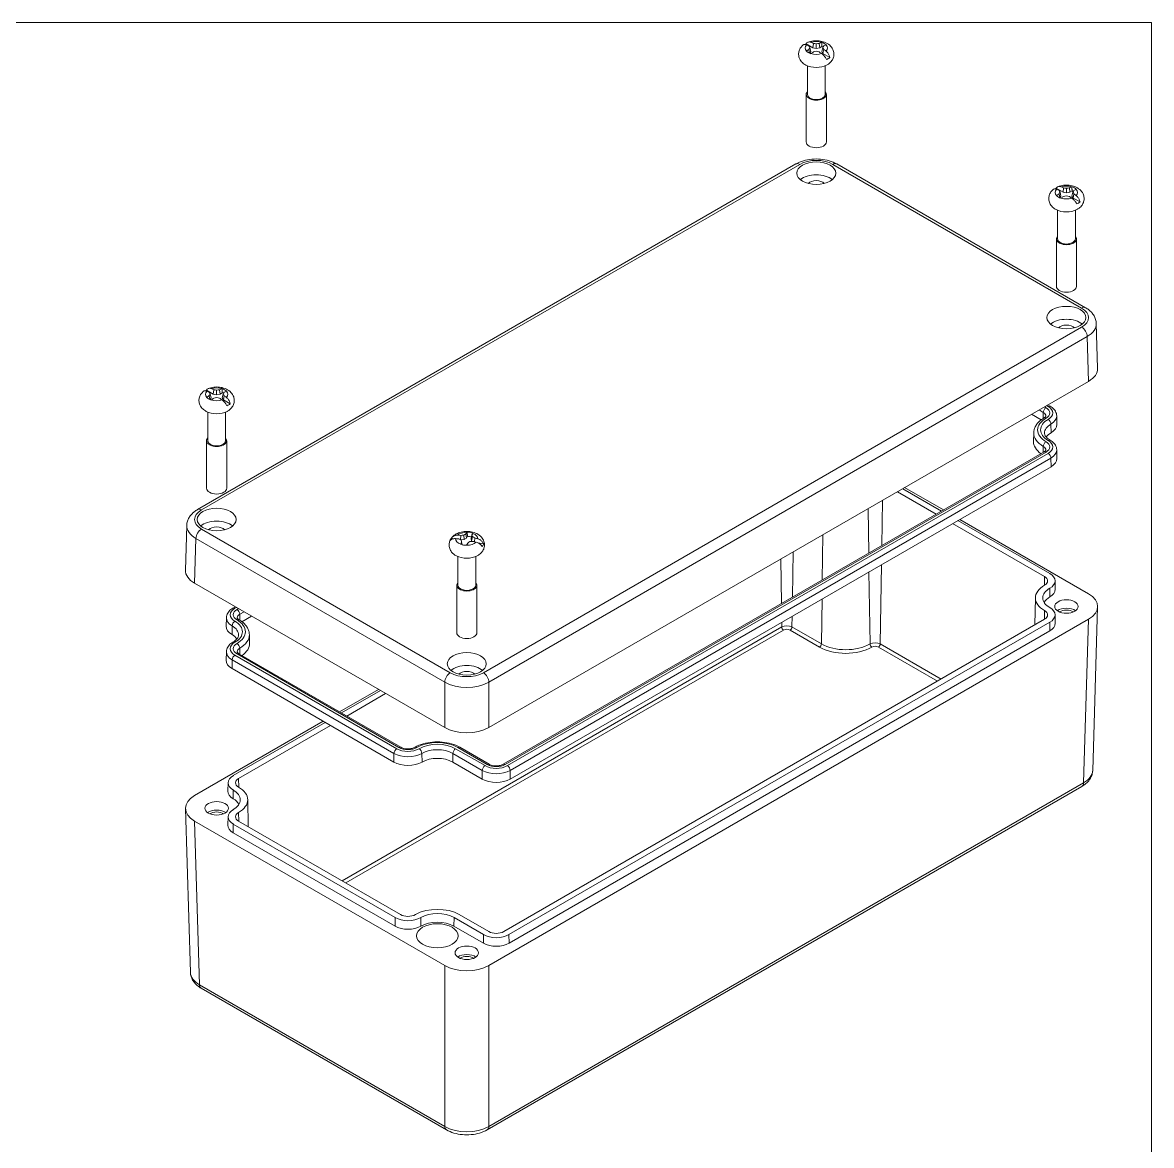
# Model space of a CAD drawing. Header units: millimetres. Extents: x 11 to 684, y 15 to 525.
# Drawn here: x 459.3 to 676.3, y 301.8 to 517.5 of the extents above; entities that cross this region are included whole.
import ezdxf

# ---------------------------------------------------------------- set-up
doc = ezdxf.new("R2010")
doc.units = ezdxf.units.MM
doc.header["$LTSCALE"] = 2.5
for name, color, linetype, lineweight in [('Sketch Geometry (ANSI)', 7, 'Continuous', 9), ('Visible (ANSI)', 7, 'Continuous', 9), ('Visible Narrow (ANSI)', 7, 'Continuous', 9)]:
    doc.layers.add(name, color=color, linetype=linetype, lineweight=lineweight)

# ---------------------------------------------------------------- blocks, each defined once
blk = doc.blocks.new('Borders Default Border')
at = {"layer": 'Sketch Geometry (ANSI)', "flags": 128}
blk.add_lwpolyline([(8.89, 8.89), (8.89, 207.01), (270.51, 207.01), (270.51, 8.89), (8.89, 8.89)], dxfattribs=at)

msp = doc.modelspace()

# ---------------------------------------------------------------- linework, layer by layer
at = {"layer": 'Visible (ANSI)'}
for p, q in [((609.88, 513.459), (611.204, 512.694)), ((610.428, 512.381), (610.559, 511.636)), ((610.627, 512.728), (610.805, 511.952)), ((611.293, 513.53), (611.204, 512.694)), ((611.204, 512.694), (611.855, 512.558)), ((611.855, 513.437), (611.855, 512.558)), ((611.855, 512.558), (612.507, 512.694)), ((612.417, 513.53), (612.507, 512.694)), ((612.507, 512.694), (612.933, 512.941)), ((613.083, 512.728), (612.905, 511.952)), ((613.282, 512.381), (613.141, 511.576)), ((610.597, 511.62), (610.805, 511.952)), ((612.905, 511.952), (613.141, 511.576)), ((614.465, 510.811), (613.141, 511.576)), ((610.14, 509.219), (610.14, 503.722)), ((613.57, 509.219), (613.57, 503.722)), ((609.915, 503.722), (609.915, 494.601)), ((613.795, 503.722), (613.795, 494.601)), ((492.924, 423.96), (607.924, 490.355)), ((615.787, 490.355), (663.611, 462.744)), ((657.963, 485.698), (659.287, 484.933)), ((658.512, 484.62), (658.642, 483.875)), ((658.68, 483.859), (658.889, 484.191)), ((658.71, 484.967), (658.889, 484.191)), ((659.376, 485.769), (659.287, 484.933)), ((659.287, 484.933), (659.938, 484.797)), ((659.938, 485.676), (659.938, 484.797)), ((659.938, 484.797), (660.59, 484.933)), ((660.5, 485.769), (660.59, 484.933)), ((660.59, 484.933), (661.017, 485.18)), ((661.167, 484.967), (660.988, 484.191)), ((660.988, 484.191), (661.225, 483.815)), ((661.365, 484.62), (661.225, 483.815)), ((662.548, 483.051), (661.225, 483.815)), ((658.223, 481.458), (658.223, 475.961)), ((661.653, 481.458), (661.653, 475.961)), ((657.998, 475.961), (657.998, 466.84)), ((661.878, 475.961), (661.878, 466.84)), ((665.938, 451.095), (665.678, 459.698)), ((496.035, 446.985), (495.945, 446.15)), ((497.159, 446.985), (497.248, 446.15)), ((548.922, 382.04), (664.182, 448.585)), ((494.622, 446.914), (495.945, 446.15)), ((495.17, 445.837), (495.3, 445.091)), ((495.338, 445.075), (495.547, 445.407)), ((495.369, 446.184), (495.547, 445.407)), ((495.945, 446.15), (496.597, 446.013)), ((496.597, 446.893), (496.597, 446.013)), ((496.597, 446.013), (497.248, 446.15)), ((497.248, 446.15), (497.675, 446.396)), ((497.825, 446.184), (497.647, 445.407)), ((497.647, 445.407), (497.883, 445.031)), ((498.024, 445.837), (497.883, 445.031)), ((499.206, 444.267), (497.883, 445.031)), ((494.882, 442.674), (494.882, 437.177)), ((498.312, 442.674), (498.312, 437.177)), ((656.806, 443.801), (656.35, 444.064)), ((655.082, 441.183), (653.221, 442.257)), ((658.071, 441.948), (658.106, 440.304)), ((653.649, 438.7), (653.614, 437.056)), ((494.657, 437.177), (494.657, 428.057)), ((498.537, 437.177), (498.537, 428.057)), ((551.701, 375.011), (655.646, 435.023)), ((658.071, 435.416), (658.106, 433.772)), ((553.042, 372.171), (656.986, 432.184)), ((628.464, 427.964), (635.941, 423.647)), ((628.842, 428.182), (636.32, 423.865)), ((627.453, 427.38), (634.93, 423.063)), ((638.06, 421.256), (655.72, 411.06)), ((639.071, 421.84), (656.732, 411.643)), ((639.449, 422.058), (664.182, 407.779)), ((490.597, 412.311), (490.857, 420.915)), ((543.513, 418.975), (543.5, 418.136)), ((544.102, 419.049), (544.186, 418.181)), ((544.504, 419.28), (544.65, 418.479)), ((544.65, 418.479), (544.825, 418.812)), ((545.674, 419.074), (545.508, 418.328)), ((541.709, 418.439), (542.209, 418.351)), ((543.521, 418.126), (544.186, 418.181)), ((543.686, 417.726), (543.803, 417.189)), ((544.186, 418.181), (544.65, 418.479)), ((545.508, 418.328), (545.606, 417.932)), ((545.764, 418.757), (545.606, 417.932)), ((545.606, 417.932), (545.812, 417.825)), ((546.203, 418.502), (546.13, 417.756)), ((547.912, 417.349), (546.812, 417.543)), ((542.965, 414.913), (542.965, 409.416)), ((546.395, 414.913), (546.395, 409.416)), ((657.746, 410.254), (657.781, 408.621)), ((492.353, 409.802), (540.438, 382.04)), ((542.74, 409.416), (542.74, 400.296)), ((546.62, 409.416), (546.62, 400.296)), ((653.974, 407.005), (653.862, 401.793)), ((500.185, 405.28), (499.729, 405.017)), ((657.746, 403.722), (657.781, 402.089)), ((665.938, 405.269), (664.987, 373.804)), ((498.464, 403.164), (498.429, 401.521)), ((503.314, 403.474), (501.453, 402.399)), ((664.182, 402.881), (548.922, 336.336)), ((655.72, 402.866), (551.776, 342.854)), ((656.732, 402.282), (552.787, 342.27)), ((502.886, 399.916), (502.921, 398.273)), ((656.756, 400.635), (552.812, 340.622)), ((498.464, 396.632), (498.429, 394.989)), ((500.889, 396.24), (532.002, 378.277)), ((499.549, 393.4), (530.662, 375.437)), ((520.216, 385.082), (527.693, 389.399)), ((520.594, 384.863), (528.071, 389.18)), ((521.605, 384.279), (529.082, 388.596)), ((492.353, 368.995), (517.086, 383.275)), ((499.803, 372.86), (517.464, 383.056)), ((500.815, 372.276), (518.476, 382.473)), ((543.316, 378.277), (548.972, 375.011)), ((541.975, 375.437), (547.632, 372.171)), ((498.789, 371.47), (498.754, 369.837)), ((548.612, 304.763), (662.92, 370.759)), ((502.561, 368.222), (502.673, 363.01)), ((490.597, 366.486), (491.548, 335.02)), ((498.789, 364.938), (498.754, 363.305)), ((540.438, 336.336), (492.353, 364.097)), ((530.916, 345.536), (499.803, 363.499)), ((531.927, 346.12), (500.815, 364.083)), ((530.891, 343.888), (499.779, 361.851)), ((547.887, 342.27), (542.23, 345.536)), ((548.898, 342.854), (543.241, 346.12)), ((547.862, 340.622), (542.205, 343.888)), ((493.615, 331.975), (540.749, 304.763))]:
    msp.add_line(p, q, dxfattribs=at)
for centre, major_axis, ratio, start_param, end_param in [((611.855, 511.952), (3.273, 0), 0.5773503, 2.2186747, 2.3229799), ((613.287, 501.322), (-9.386, 12.019), 0.4683232, 5.5168566, 5.5598745), ((613.287, 499.669), (5.339, 14.285), 0.6688348, 0.7738583, 0.8168763), ((613.268, 500.716), (-5.218, 14.396), 0.1738002, 5.6335542, 5.6725278), ((613.268, 500.124), (0.859, 15.288), 0.3743118, 0.6229853, 0.6619589), ((610.423, 499.669), (5.339, -14.285), 0.6688348, 2.5524337, 2.5954517), ((611.343, 499.604), (11.641, -9.948), 0.8562039, 2.1669644, 2.205938), ((612.368, 499.604), (11.641, 9.948), 0.8562039, 0.9356547, 0.9746283), ((613.287, 499.669), (5.339, 14.285), 0.6688348, 0.546141, 0.5891589), ((611.855, 512.642), (-2.173, 0), 0.5773503, 3.6482783, 4.2057033), ((611.855, 511.952), (2.024, 0), 0.5773503, 0.8704684, 1.0089682), ((610.442, 500.716), (-5.218, -14.396), 0.1738002, 3.7522501, 3.7912238), ((610.442, 500.124), (0.859, -15.288), 0.3743118, 2.4796337, 2.5186074), ((610.423, 501.322), (-9.386, -12.019), 0.4683232, 3.8649034, 3.9079214), ((610.423, 499.669), (5.339, -14.285), 0.6688348, 2.3247164, 2.3677343), ((611.855, 512.642), (2.173, 0), 0.5773503, 3.6482783, 4.2057033), ((610.423, 501.322), (-9.386, -12.019), 0.4683232, 4.0926208, 4.1356387), ((611.343, 501.236), (-13.716, -6.807), 0.6556923, 4.3622561, 4.4012297), ((612.368, 501.236), (-13.716, 6.807), 0.6556923, 5.0235482, 5.0625219), ((613.287, 501.322), (-9.386, 12.019), 0.4683232, 5.2891392, 5.3321572), ((611.855, 511.952), (-3.273, 0), 0.5773503, 2.2186747, 2.4937142), ((611.855, 510.605), (-2.95, 0), 0.5773503, 0.8301595, 2.3114332), ((611.855, 503.722), (1.94, 0), 0.5773503, 2.655191, 6.769587), ((611.855, 503.722), (1.715, 0), 0.5773503, 3.1415927, 6.2831853), ((611.855, 494.601), (1.94, 0), 0.5773503, 3.1415927, 6.2831853), ((611.855, 486.144), (-3.698, 0), 0.5773503, 3.737508, 5.68727), ((611.855, 486.144), (-1.75, 0), 0.5773503, 3.6324753, 5.7923026), ((659.938, 484.191), (3.273, 0), 0.5773503, 2.2186747, 2.3229799), ((659.938, 484.881), (2.173, 0), 0.5773503, 3.6482783, 4.2057033), ((661.371, 473.561), (-9.386, 12.019), 0.4683232, 5.5168566, 5.5598745), ((661.371, 471.908), (5.339, 14.285), 0.6688348, 0.7738583, 0.8168763), ((661.352, 472.955), (-5.218, 14.396), 0.1738002, 5.6335542, 5.6725278), ((661.352, 472.364), (0.859, 15.288), 0.3743118, 0.6229853, 0.6619589), ((658.506, 471.908), (5.339, -14.285), 0.6688348, 2.5524337, 2.5954517), ((658.506, 473.561), (-9.386, -12.019), 0.4683232, 4.0926208, 4.1356387), ((659.426, 471.843), (11.641, -9.948), 0.8562039, 2.1669644, 2.205938), ((659.426, 473.475), (-13.716, -6.807), 0.6556923, 4.3622561, 4.4012297), ((660.451, 471.843), (11.641, 9.948), 0.8562039, 0.9356547, 0.9746283), ((660.451, 473.475), (-13.716, 6.807), 0.6556923, 5.0235482, 5.0625219), ((661.371, 471.908), (5.339, 14.285), 0.6688348, 0.546141, 0.5891589), ((661.371, 473.561), (-9.386, 12.019), 0.4683232, 5.2891392, 5.3321572), ((659.938, 484.881), (-2.173, 0), 0.5773503, 3.6482783, 4.2057033), ((659.938, 484.191), (2.024, 0), 0.5773503, 0.8704684, 1.0089682), ((658.525, 472.955), (-5.218, -14.396), 0.1738002, 3.7522501, 3.7912238), ((658.525, 472.364), (0.859, -15.288), 0.3743118, 2.4796337, 2.5186074), ((658.506, 473.561), (-9.386, -12.019), 0.4683232, 3.8649034, 3.9079214), ((658.506, 471.908), (5.339, -14.285), 0.6688348, 2.3247164, 2.3677343), ((659.938, 484.191), (-3.273, 0), 0.5773503, 2.2186747, 2.4937142), ((659.938, 482.844), (-2.95, 0), 0.5773503, 0.8301595, 2.3114332), ((659.938, 475.961), (1.94, 0), 0.5773503, 2.655191, 6.769587), ((659.938, 475.961), (1.715, 0), 0.5773503, 3.1415927, 6.2831853), ((659.938, 466.84), (1.94, 0), 0.5773503, 3.1415927, 6.2831853), ((659.938, 458.383), (-3.698, 0), 0.5773503, 3.737508, 5.68727), ((659.938, 458.383), (-1.75, 0), 0.5773503, 3.6324753, 5.7923026), ((659.937, 451.035), (6.002, 0), 0.5771744, 5.4979394, 6.3006333), ((495.165, 433.124), (5.339, -14.285), 0.6688348, 2.5524337, 2.5954517), ((496.084, 433.06), (11.641, -9.948), 0.8562039, 2.1669644, 2.205938), ((497.109, 433.06), (11.641, 9.948), 0.8562039, 0.9356547, 0.9746283), ((498.029, 433.124), (5.339, 14.285), 0.6688348, 0.546141, 0.5891589), ((496.597, 446.098), (-2.173, 0), 0.5773503, 3.6482783, 4.2057033), ((496.597, 445.407), (3.273, 0), 0.5773503, 2.2186747, 2.3229799), ((496.597, 446.098), (2.173, 0), 0.5773503, 3.6482783, 4.2057033), ((498.029, 434.778), (-9.386, 12.019), 0.4683232, 5.5168566, 5.5598745), ((498.029, 433.124), (5.339, 14.285), 0.6688348, 0.7738583, 0.8168763), ((498.01, 434.172), (-5.218, 14.396), 0.1738002, 5.6335542, 5.6725278), ((498.01, 433.58), (0.859, 15.288), 0.3743118, 0.6229853, 0.6619589), ((495.165, 434.778), (-9.386, -12.019), 0.4683232, 4.0926208, 4.1356387), ((496.084, 434.692), (-13.716, -6.807), 0.6556923, 4.3622561, 4.4012297), ((497.109, 434.692), (-13.716, 6.807), 0.6556923, 5.0235482, 5.0625219), ((498.029, 434.778), (-9.386, 12.019), 0.4683232, 5.2891392, 5.3321572), ((496.597, 445.407), (2.024, 0), 0.5773503, 0.8704684, 1.0089682), ((495.184, 434.172), (-5.218, -14.396), 0.1738002, 3.7522501, 3.7912238), ((495.184, 433.58), (0.859, -15.288), 0.3743118, 2.4796337, 2.5186074), ((495.165, 434.778), (-9.386, -12.019), 0.4683232, 3.8649034, 3.9079214), ((495.165, 433.124), (5.339, -14.285), 0.6688348, 2.3247164, 2.3677343), ((496.597, 444.06), (-2.95, 0), 0.5773503, 0.8301595, 2.3114332), ((496.597, 445.407), (-3.273, 0), 0.5773503, 2.2186747, 2.4937142), ((659.938, 437.011), (-4.175, 0), 0.5773503, 5.4977871, 5.9134944), ((654.282, 440.277), (3.825, 0), 0.5773503, 5.4977871, 6.2955282), ((496.597, 437.177), (1.94, 0), 0.5773503, 2.655191, 6.769587), ((496.597, 437.177), (1.715, 0), 0.5773503, 3.1415927, 6.2831853), ((659.938, 437.011), (-6.325, 0), 0.5773503, 6.2708424, 6.973478), ((654.282, 433.745), (3.825, 0), 0.5773503, 5.4977871, 6.2955282), ((496.597, 428.057), (1.94, 0), 0.5773503, 3.1415927, 6.2831853), ((496.597, 419.599), (-3.698, 0), 0.5773503, 3.737508, 5.68727), ((496.597, 419.599), (-1.75, 0), 0.5773503, 3.6324753, 5.7923026), ((544.09, 405.071), (12.418, -8.852), 0.8695238, 2.1652277, 2.2082456), ((544.893, 405.256), (14.534, 4.818), 0.8962296, 1.3341854, 1.3731591), ((545.797, 405.534), (4.747, 14.558), 0.6382655, 0.5965261, 0.6354997), ((546.618, 405.85), (0.384, 15.245), 0.3343306, 0.4584164, 0.5014343), ((544.68, 418.337), (-2.173, 0), 0.5773503, 4.1382955, 4.6957205), ((544.68, 417.646), (2.024, 0), 0.5773503, 1.1050272, 1.4989854), ((542.742, 406.531), (-4.729, -14.498), 0.1338189, 3.6691027, 3.7121206), ((543.192, 405.992), (-0.959, -15.282), 0.2142296, 2.572714, 2.6116876), ((544.68, 417.646), (-3.273, 0), 0.5773503, 5.8502846, 6.1253241), ((545.27, 407.309), (-14.07, 5.882), 0.6690122, 5.1302484, 5.1732664), ((545.686, 406.76), (-9.961, 11.63), 0.4973308, 5.4209068, 5.4598805), ((544.68, 418.337), (2.173, 0), 0.5773503, 4.1382955, 4.6957205), ((546.618, 405.85), (0.384, 15.245), 0.3343306, 0.6861337, 0.7291517), ((546.168, 406.238), (-3.405, 14.929), 0.0137179, 5.5873819, 5.6263555), ((542.742, 406.531), (-4.729, -14.498), 0.1338189, 3.89682, 3.9398379), ((543.563, 406.696), (-8.894, -12.465), 0.4377539, 3.9988921, 4.0378657), ((544.467, 406.974), (-15.02, -2.976), 0.6957179, 4.4842524, 4.5232261), ((543.674, 405.47), (6.003, -14.087), 0.6978424, 2.3720115, 2.4109852), ((545.27, 407.309), (-14.07, 5.882), 0.6690122, 4.9025311, 4.945549), ((544.09, 405.071), (12.418, -8.852), 0.8695238, 1.9375103, 1.9805283), ((544.68, 417.646), (3.273, 0), 0.5773503, 5.8502846, 6.1253241), ((544.68, 416.299), (-2.95, 0), 0.5773503, 0.8301595, 2.3114332), ((496.598, 412.251), (-6.002, 0), 0.5771744, 6.2657373, 7.0684312), ((654.282, 410.229), (2.035, 0), 0.5773503, 5.4977871, 7.0685835), ((654.282, 410.229), (3.465, 0), 0.5773503, 5.4977871, 7.0685835), ((544.68, 409.416), (1.94, 0), 0.5773503, 2.655191, 6.769587), ((544.68, 409.416), (1.715, 0), 0.5773503, 3.1415926, 6.2831853), ((659.938, 406.963), (-5.965, 0), 0.5773503, 5.4977871, 7.0685835), ((659.938, 406.963), (-4.535, 0), 0.5773503, 5.4977871, 7.0685835), ((654.282, 408.596), (3.5, 0), 0.5773503, 5.4977871, 6.2955282), ((659.938, 405.33), (-4.5, 0), 0.5773503, 5.4977871, 5.9765221), ((659.937, 405.33), (6.002, 0), 0.5771744, 5.4979394, 7.0684312), ((654.282, 403.697), (2.035, 0), 0.5773503, 5.4977871, 7.0685835), ((654.282, 403.697), (3.465, 0), 0.5773503, 5.4977871, 7.0685835), ((659.938, 403.697), (-2.25, 0), 0.5773503, 3.8212665, 5.6035115), ((659.938, 403.697), (-1.621, 0), 0.5773503, 3.7937488, 5.6310292), ((502.254, 401.493), (-3.825, 0), 0.5773503, 6.2708424, 7.0685835), ((654.282, 402.064), (3.5, 0), 0.5773503, 5.4977871, 6.2955282), ((496.597, 398.227), (4.175, 0), 0.5773503, 0.3696909, 0.7853982), ((544.68, 400.296), (1.94, 0), 0.5773503, 3.1415927, 6.2831853), ((496.597, 398.227), (6.325, 0), 0.5773503, 5.5928926, 6.2955282), ((502.254, 394.961), (-3.825, 0), 0.5773503, 6.2708424, 7.0685835), ((544.68, 391.839), (-3.698, 0), 0.5773503, 3.737508, 5.68727), ((544.68, 391.839), (-1.75, 0), 0.5773503, 3.6324753, 5.7923026), ((544.68, 384.491), (6, 0), 0.5775261, 3.9271431, 5.4976349), ((533.366, 376.999), (3.825, 0), 0.5773503, 3.9269908, 5.4977871), ((539.023, 373.733), (4.175, 0), 0.5773503, 0.7853982, 2.3561945), ((502.254, 371.445), (-3.465, 0), 0.5773503, 5.4977871, 7.0685835), ((502.254, 371.445), (-2.035, 0), 0.5773503, 5.4977871, 7.0685835), ((550.337, 373.733), (3.825, 0), 0.5773503, 3.9269908, 5.4977871), ((496.598, 366.546), (-6.002, 0), 0.5771744, 5.4979394, 7.0684312), ((502.254, 369.812), (-3.5, 0), 0.5773503, 6.2708424, 7.0685835), ((496.597, 368.179), (4.535, 0), 0.5773503, 5.4977871, 7.0685835), ((496.597, 368.179), (5.965, 0), 0.5773503, 5.4977871, 7.0685835), ((496.597, 366.546), (4.5, 0), 0.5773503, 0.3066632, 0.7853982), ((496.597, 364.913), (-2.25, 0), 0.5773503, 3.8212665, 5.6035115), ((496.597, 364.913), (-1.621, 0), 0.5773503, 3.7937488, 5.6310292), ((502.254, 364.913), (-3.465, 0), 0.5773503, 5.4977871, 7.0685835), ((502.254, 364.913), (-2.035, 0), 0.5773503, 5.4977871, 7.0685835), ((502.254, 363.28), (-3.5, 0), 0.5773503, 6.2708424, 7.0685835), ((533.366, 346.95), (-3.465, 0), 0.5773503, 0.7853982, 2.3561945), ((533.366, 346.95), (-2.035, 0), 0.5773503, 0.7853982, 2.3561945), ((539.023, 343.684), (-5.965, 0), 0.5773503, 3.9269908, 5.4977871), ((539.023, 343.684), (-4.535, 0), 0.5773503, 3.9269908, 5.4977871), ((533.366, 345.317), (-3.5, 0), 0.5773503, 0.7853982, 2.3561945), ((539.023, 342.051), (-4.5, 0), 0.5773503, 3.9269908, 5.4977871), ((550.337, 343.684), (-2.035, 0), 0.5773503, 0.7853982, 2.3561945), ((550.337, 343.684), (-3.465, 0), 0.5773503, 0.7853982, 2.3561945), ((550.337, 342.051), (-3.5, 0), 0.5773503, 0.7853982, 2.3561945), ((544.68, 338.786), (-6, 0), 0.5775261, 0.7855505, 2.3560422), ((544.68, 337.152), (-2.25, 0), 0.5773503, 3.8212665, 5.6035115), ((544.68, 337.152), (-1.621, 0), 0.5773503, 3.7937488, 5.6310292)]:
    msp.add_ellipse(centre, major_axis=major_axis, ratio=ratio, start_param=start_param, end_param=end_param, dxfattribs=at)
for centre, major_axis in [((611.855, 488.593), (3.75, 0)), ((659.938, 460.833), (3.75, 0)), ((496.597, 422.049), (3.75, 0)), ((659.938, 405.33), (2.25, 0)), ((544.68, 394.288), (3.75, 0)), ((496.597, 366.546), (2.25, 0)), ((539.023, 342.051), (4, 0)), ((544.68, 338.785), (2.25, 0))]:
    msp.add_ellipse(centre, major_axis=major_axis, ratio=0.5773503, dxfattribs=at)
for points, knots in [([(609.865, 509.348), (609.623, 509.475), (609.391, 509.634), (608.967, 510.041), (608.775, 510.293), (608.535, 510.835), (608.468, 511.104), (608.447, 511.625), (608.481, 511.872), (608.627, 512.34), (608.742, 512.558), (609.019, 512.943), (609.183, 513.11), (609.357, 513.25)], [1.526035, 1.526035, 1.526035, 1.526035, 1.815949, 1.815949, 2.105863, 2.105863, 2.3328104, 2.3328104, 2.5344464, 2.5344464, 2.748915, 2.748915, 2.975605, 2.975605, 2.975605, 2.975605]), ([(609.955, 513.251), (609.872, 513.286), (609.791, 513.31), (609.609, 513.341), (609.491, 513.328), (609.393, 513.277), (609.375, 513.264), (609.357, 513.25)], [0.68879134, 0.68879134, 0.68879134, 0.68879134, 0.72255267, 0.72255267, 0.77863308, 0.77863308, 0.79228398, 0.79228398, 0.79228398, 0.79228398]), ([(609.88, 513.459), (609.952, 513.566), (610.054, 513.661), (610.265, 513.775), (610.413, 513.806), (610.623, 513.791), (610.713, 513.772), (610.801, 513.739)], [0.0591837, 0.0591837, 0.0591837, 0.0591837, 0.110077, 0.110077, 0.16615742, 0.16615742, 0.19991875, 0.19991875, 0.19991875, 0.19991875]), ([(610.23, 513.75), (610.572, 513.885), (610.931, 513.97), (611.66, 514.056), (612.03, 514.056), (612.76, 513.973), (613.119, 513.89), (613.807, 513.624), (614.137, 513.442), (614.677, 512.97), (614.899, 512.703), (615.164, 512.132), (615.236, 511.861), (615.266, 511.338), (615.235, 511.09), (615.096, 510.62), (614.984, 510.401), (614.692, 509.982), (614.502, 509.794), (614.155, 509.526), (614.003, 509.43), (613.846, 509.348)], [3.3293505, 3.3293505, 3.3293505, 3.3293505, 3.7253088, 3.7253088, 4.1215665, 4.1215665, 4.5177251, 4.5177251, 4.914035, 4.914035, 5.2362341, 5.2362341, 5.4654748, 5.4654748, 5.6673167, 5.6673167, 5.8805477, 5.8805477, 6.139927, 6.139927, 6.3279466, 6.3279466, 6.3279466, 6.3279466]), ([(613.83, 510.445), (613.759, 510.591), (613.656, 510.758), (613.445, 511.045), (613.297, 511.212), (613.087, 511.408), (612.997, 511.482), (612.91, 511.545)], [0.0591837, 0.0591837, 0.0591837, 0.0591837, 0.110077, 0.110077, 0.16615742, 0.16615742, 0.19991875, 0.19991875, 0.19991875, 0.19991875]), ([(613.755, 512.033), (613.838, 511.968), (613.919, 511.888), (614.102, 511.676), (614.219, 511.492), (614.369, 511.17), (614.432, 510.98), (614.465, 510.811)], [0.68879134, 0.68879134, 0.68879134, 0.68879134, 0.72255267, 0.72255267, 0.77863308, 0.77863308, 0.82952638, 0.82952638, 0.82952638, 0.82952638]), ([(607.924, 490.355), (608.375, 490.616), (608.869, 490.82), (609.91, 491.126), (610.458, 491.228), (611.572, 491.33), (612.138, 491.33), (613.253, 491.228), (613.8, 491.126), (614.842, 490.82), (615.336, 490.616), (615.787, 490.355)], [-0.7852459, -0.7852459, -0.7852459, -0.7852459, -0.4711475, -0.4711475, -0.1570492, -0.1570492, 0.1570492, 0.1570492, 0.4711475, 0.4711475, 0.7852459, 0.7852459, 0.7852459, 0.7852459]), ([(657.963, 485.698), (658.035, 485.805), (658.138, 485.9), (658.349, 486.014), (658.497, 486.045), (658.707, 486.03), (658.796, 486.011), (658.884, 485.978)], [0.0591837, 0.0591837, 0.0591837, 0.0591837, 0.110077, 0.110077, 0.16615742, 0.16615742, 0.19991875, 0.19991875, 0.19991875, 0.19991875]), ([(658.313, 485.989), (658.656, 486.124), (659.014, 486.209), (659.743, 486.295), (660.114, 486.296), (660.843, 486.213), (661.202, 486.129), (661.89, 485.863), (662.22, 485.681), (662.76, 485.21), (662.982, 484.942), (663.247, 484.371), (663.32, 484.1), (663.349, 483.577), (663.318, 483.329), (663.179, 482.859), (663.068, 482.64), (662.775, 482.221), (662.585, 482.033), (662.238, 481.765), (662.086, 481.669), (661.929, 481.587)], [3.3293505, 3.3293505, 3.3293505, 3.3293505, 3.7253088, 3.7253088, 4.1215665, 4.1215665, 4.5177251, 4.5177251, 4.914035, 4.914035, 5.2362341, 5.2362341, 5.4654748, 5.4654748, 5.6673167, 5.6673167, 5.8805477, 5.8805477, 6.139927, 6.139927, 6.3279466, 6.3279466, 6.3279466, 6.3279466]), ([(657.948, 481.587), (657.706, 481.714), (657.474, 481.873), (657.051, 482.28), (656.859, 482.532), (656.619, 483.074), (656.551, 483.344), (656.53, 483.864), (656.565, 484.111), (656.711, 484.579), (656.825, 484.797), (657.102, 485.183), (657.266, 485.349), (657.44, 485.489)], [1.526035, 1.526035, 1.526035, 1.526035, 1.815949, 1.815949, 2.105863, 2.105863, 2.3328104, 2.3328104, 2.5344464, 2.5344464, 2.748915, 2.748915, 2.975605, 2.975605, 2.975605, 2.975605]), ([(658.039, 485.49), (657.955, 485.526), (657.874, 485.55), (657.692, 485.58), (657.574, 485.567), (657.477, 485.516), (657.458, 485.503), (657.441, 485.489)], [0.68879134, 0.68879134, 0.68879134, 0.68879134, 0.72255267, 0.72255267, 0.77863308, 0.77863308, 0.79228398, 0.79228398, 0.79228398, 0.79228398]), ([(661.838, 484.273), (661.921, 484.207), (662.003, 484.127), (662.185, 483.915), (662.303, 483.731), (662.452, 483.409), (662.515, 483.219), (662.548, 483.051)], [0.68879134, 0.68879134, 0.68879134, 0.68879134, 0.72255267, 0.72255267, 0.77863308, 0.77863308, 0.82952638, 0.82952638, 0.82952638, 0.82952638]), ([(661.914, 482.684), (661.842, 482.83), (661.739, 482.997), (661.528, 483.284), (661.38, 483.451), (661.17, 483.647), (661.081, 483.721), (660.993, 483.784)], [0.0591837, 0.0591837, 0.0591837, 0.0591837, 0.110077, 0.110077, 0.16615742, 0.16615742, 0.19991875, 0.19991875, 0.19991875, 0.19991875]), ([(663.611, 462.744), (663.832, 462.616), (664.042, 462.476), (664.437, 462.164), (664.622, 461.993), (664.959, 461.618), (665.111, 461.413), (665.369, 460.97), (665.475, 460.731), (665.626, 460.228), (665.67, 459.964), (665.678, 459.698)], [-0.78524587, -0.78524587, -0.78524587, -0.78524587, -0.63168629, -0.63168629, -0.47812671, -0.47812671, -0.32456714, -0.32456714, -0.17100756, -0.17100756, -0.01744798, -0.01744798, -0.01744798, -0.01744798]), ([(494.622, 446.914), (494.693, 447.022), (494.796, 447.117), (495.007, 447.231), (495.155, 447.261), (495.365, 447.246), (495.455, 447.227), (495.542, 447.195)], [0.0591837, 0.0591837, 0.0591837, 0.0591837, 0.110077, 0.110077, 0.16615742, 0.16615742, 0.19991875, 0.19991875, 0.19991875, 0.19991875]), ([(494.971, 447.206), (495.314, 447.34), (495.673, 447.425), (496.402, 447.511), (496.772, 447.512), (497.502, 447.429), (497.861, 447.346), (498.548, 447.08), (498.879, 446.898), (499.418, 446.426), (499.641, 446.158), (499.905, 445.587), (499.978, 445.317), (500.007, 444.794), (499.977, 444.546), (499.837, 444.075), (499.726, 443.857), (499.434, 443.437), (499.244, 443.25), (498.897, 442.982), (498.744, 442.886), (498.587, 442.803)], [3.3293505, 3.3293505, 3.3293505, 3.3293505, 3.7253088, 3.7253088, 4.1215665, 4.1215665, 4.5177251, 4.5177251, 4.914035, 4.914035, 5.2362341, 5.2362341, 5.4654748, 5.4654748, 5.6673167, 5.6673167, 5.8805477, 5.8805477, 6.139927, 6.139927, 6.3279466, 6.3279466, 6.3279466, 6.3279466]), ([(494.606, 442.803), (494.364, 442.931), (494.132, 443.089), (493.709, 443.497), (493.517, 443.748), (493.277, 444.29), (493.21, 444.56), (493.189, 445.081), (493.223, 445.328), (493.369, 445.796), (493.484, 446.013), (493.76, 446.399), (493.925, 446.565), (494.098, 446.706)], [1.526035, 1.526035, 1.526035, 1.526035, 1.815949, 1.815949, 2.105863, 2.105863, 2.3328104, 2.3328104, 2.5344464, 2.5344464, 2.748915, 2.748915, 2.975605, 2.975605, 2.975605, 2.975605]), ([(494.697, 446.706), (494.614, 446.742), (494.533, 446.766), (494.35, 446.797), (494.233, 446.783), (494.135, 446.732), (494.116, 446.72), (494.099, 446.705)], [0.68879134, 0.68879134, 0.68879134, 0.68879134, 0.72255267, 0.72255267, 0.77863308, 0.77863308, 0.79228398, 0.79228398, 0.79228398, 0.79228398]), ([(498.572, 443.901), (498.5, 444.046), (498.398, 444.214), (498.187, 444.501), (498.039, 444.667), (497.829, 444.863), (497.739, 444.938), (497.651, 445.001)], [0.0591837, 0.0591837, 0.0591837, 0.0591837, 0.110077, 0.110077, 0.16615742, 0.16615742, 0.19991875, 0.19991875, 0.19991875, 0.19991875]), ([(498.497, 445.489), (498.58, 445.423), (498.661, 445.344), (498.843, 445.132), (498.961, 444.948), (499.111, 444.626), (499.174, 444.435), (499.206, 444.267)], [0.68879134, 0.68879134, 0.68879134, 0.68879134, 0.72255267, 0.72255267, 0.77863308, 0.77863308, 0.82952638, 0.82952638, 0.82952638, 0.82952638]), ([(658.071, 441.948), (658.068, 442.105), (658.043, 442.262), (657.955, 442.562), (657.893, 442.705), (657.738, 442.974), (657.646, 443.099), (657.439, 443.33), (657.325, 443.436), (657.078, 443.631), (656.946, 443.72), (656.806, 443.801)], [0.79774107, 0.79774107, 0.79774107, 0.79774107, 0.95235212, 0.95235212, 1.10696317, 1.10696317, 1.26157422, 1.26157422, 1.41618528, 1.41618528, 1.57079633, 1.57079633, 1.57079633, 1.57079633]), ([(653.649, 438.7), (653.654, 438.931), (653.69, 439.162), (653.821, 439.609), (653.915, 439.825), (654.151, 440.234), (654.293, 440.428), (654.618, 440.792), (654.8, 440.961), (655.199, 441.276), (655.415, 441.422), (655.646, 441.555)], [2.3685374, 2.3685374, 2.3685374, 2.3685374, 2.52314845, 2.52314845, 2.6777595, 2.6777595, 2.83237055, 2.83237055, 2.9869816, 2.9869816, 3.14159265, 3.14159265, 3.14159265, 3.14159265]), ([(655.646, 441.555), (655.707, 441.59), (655.759, 441.626), (655.847, 441.695), (655.882, 441.729), (655.935, 441.789), (655.954, 441.815), (655.978, 441.857), (655.984, 441.873), (655.991, 441.895), (655.991, 441.902), (655.992, 441.909)], [0, 0, 0, 0, 0.15461105, 0.15461105, 0.3092221, 0.3092221, 0.46383315, 0.46383315, 0.6184442, 0.6184442, 0.77305526, 0.77305526, 0.77305526, 0.77305526]), ([(656.806, 437.269), (656.654, 437.356), (656.518, 437.449), (656.278, 437.638), (656.175, 437.735), (656.004, 437.927), (655.935, 438.022), (655.829, 438.205), (655.792, 438.294), (655.743, 438.463), (655.73, 438.544), (655.729, 438.625)], [1.57079633, 1.57079633, 1.57079633, 1.57079633, 1.72540738, 1.72540738, 1.88001843, 1.88001843, 2.03462948, 2.03462948, 2.18924053, 2.18924053, 2.34385158, 2.34385158, 2.34385158, 2.34385158]), ([(658.071, 435.416), (658.068, 435.573), (658.043, 435.73), (657.955, 436.03), (657.893, 436.173), (657.738, 436.442), (657.646, 436.567), (657.439, 436.798), (657.325, 436.904), (657.078, 437.099), (656.946, 437.188), (656.806, 437.269)], [0.79774107, 0.79774107, 0.79774107, 0.79774107, 0.95235212, 0.95235212, 1.10696317, 1.10696317, 1.26157422, 1.26157422, 1.41618528, 1.41618528, 1.57079633, 1.57079633, 1.57079633, 1.57079633]), ([(655.646, 435.023), (655.707, 435.058), (655.759, 435.094), (655.847, 435.163), (655.882, 435.197), (655.935, 435.257), (655.954, 435.283), (655.978, 435.325), (655.984, 435.341), (655.991, 435.363), (655.991, 435.37), (655.992, 435.377)], [0, 0, 0, 0, 0.15461105, 0.15461105, 0.3092221, 0.3092221, 0.46383315, 0.46383315, 0.6184442, 0.6184442, 0.77305526, 0.77305526, 0.77305526, 0.77305526]), ([(490.857, 420.915), (490.865, 421.181), (490.909, 421.445), (491.06, 421.948), (491.166, 422.187), (491.424, 422.63), (491.576, 422.834), (491.913, 423.209), (492.098, 423.38), (492.493, 423.692), (492.703, 423.833), (492.924, 423.96)], [0.01744798, 0.01744798, 0.01744798, 0.01744798, 0.17100756, 0.17100756, 0.32456714, 0.32456714, 0.47812671, 0.47812671, 0.63168629, 0.63168629, 0.78524587, 0.78524587, 0.78524587, 0.78524587]), ([(541.709, 418.439), (541.788, 418.569), (541.908, 418.696), (542.165, 418.877), (542.351, 418.956), (542.622, 419.011), (542.739, 419.021), (542.856, 419.018)], [0.0591837, 0.0591837, 0.0591837, 0.0591837, 0.110077, 0.110077, 0.16615742, 0.16615742, 0.19991875, 0.19991875, 0.19991875, 0.19991875]), ([(541.805, 418.574), (541.992, 418.799), (542.205, 418.978), (542.719, 419.314), (543.03, 419.45), (543.704, 419.655), (544.071, 419.716), (544.806, 419.752), (545.175, 419.729), (545.897, 419.596), (546.25, 419.486), (546.911, 419.161), (547.223, 418.948), (547.69, 418.426), (547.865, 418.151), (548.051, 417.59), (548.09, 417.324), (548.066, 416.817), (548.011, 416.577), (547.827, 416.122), (547.694, 415.912), (547.355, 415.508), (547.14, 415.33), (546.834, 415.133), (546.753, 415.086), (546.671, 415.042)], [3.2920615, 3.2920615, 3.2920615, 3.2920615, 3.5702752, 3.5702752, 3.9317945, 3.9317945, 4.3309255, 4.3309255, 4.7259284, 4.7259284, 5.1238269, 5.1238269, 5.5104132, 5.5104132, 5.7985537, 5.7985537, 6.0146682, 6.0146682, 6.2163766, 6.2163766, 6.4391411, 6.4391411, 6.7190629, 6.7190629, 6.8179638, 6.8179638, 6.8179638, 6.8179638]), ([(542.689, 415.042), (542.497, 415.144), (542.312, 415.265), (541.962, 415.56), (541.798, 415.734), (541.519, 416.15), (541.405, 416.394), (541.281, 416.903), (541.265, 417.164), (541.325, 417.66), (541.398, 417.894), (541.523, 418.15), (541.548, 418.198), (541.575, 418.244)], [2.0160522, 2.0160522, 2.0160522, 2.0160522, 2.2463974, 2.2463974, 2.4767426, 2.4767426, 2.7070878, 2.7070878, 2.9164773, 2.9164773, 3.1199295, 3.1199295, 3.1677783, 3.1677783, 3.1677783, 3.1677783]), ([(542.508, 418.358), (542.393, 418.365), (542.279, 418.361), (542.019, 418.327), (541.846, 418.272), (541.614, 418.139), (541.511, 418.043), (541.448, 417.944)], [0.68879134, 0.68879134, 0.68879134, 0.68879134, 0.72255267, 0.72255267, 0.77863308, 0.77863308, 0.82952638, 0.82952638, 0.82952638, 0.82952638]), ([(547.651, 416.854), (547.572, 416.978), (547.452, 417.113), (547.195, 417.332), (547.009, 417.451), (546.738, 417.577), (546.621, 417.622), (546.504, 417.656)], [0.0591837, 0.0591837, 0.0591837, 0.0591837, 0.110077, 0.110077, 0.16615742, 0.16615742, 0.19991875, 0.19991875, 0.19991875, 0.19991875]), ([(546.853, 418.316), (546.967, 418.279), (547.081, 418.227), (547.341, 418.079), (547.514, 417.937), (547.746, 417.67), (547.85, 417.504), (547.912, 417.349)], [0.68879134, 0.68879134, 0.68879134, 0.68879134, 0.72255267, 0.72255267, 0.77863308, 0.77863308, 0.82952638, 0.82952638, 0.82952638, 0.82952638]), ([(499.729, 405.017), (499.589, 404.936), (499.457, 404.847), (499.21, 404.652), (499.096, 404.546), (498.889, 404.315), (498.797, 404.19), (498.642, 403.922), (498.58, 403.778), (498.492, 403.478), (498.467, 403.321), (498.464, 403.164)], [3.14159265, 3.14159265, 3.14159265, 3.14159265, 3.2962037, 3.2962037, 3.45081476, 3.45081476, 3.60542581, 3.60542581, 3.76003686, 3.76003686, 3.91464791, 3.91464791, 3.91464791, 3.91464791]), ([(500.544, 403.125), (500.544, 403.119), (500.544, 403.112), (500.551, 403.089), (500.557, 403.073), (500.582, 403.031), (500.6, 403.005), (500.653, 402.945), (500.688, 402.912), (500.776, 402.843), (500.828, 402.807), (500.889, 402.772)], [3.93933373, 3.93933373, 3.93933373, 3.93933373, 4.09394478, 4.09394478, 4.24855583, 4.24855583, 4.40316688, 4.40316688, 4.55777793, 4.55777793, 4.71238898, 4.71238898, 4.71238898, 4.71238898]), ([(500.889, 402.772), (501.12, 402.638), (501.336, 402.493), (501.735, 402.178), (501.917, 402.008), (502.242, 401.645), (502.384, 401.451), (502.621, 401.041), (502.714, 400.826), (502.845, 400.379), (502.881, 400.148), (502.886, 399.916)], [4.71238898, 4.71238898, 4.71238898, 4.71238898, 4.86700003, 4.86700003, 5.02161108, 5.02161108, 5.17622213, 5.17622213, 5.33083318, 5.33083318, 5.48544424, 5.48544424, 5.48544424, 5.48544424]), ([(500.807, 399.841), (500.805, 399.76), (500.793, 399.679), (500.743, 399.51), (500.706, 399.422), (500.6, 399.239), (500.531, 399.143), (500.36, 398.951), (500.257, 398.855), (500.017, 398.665), (499.881, 398.573), (499.729, 398.485)], [5.51013005, 5.51013005, 5.51013005, 5.51013005, 5.6647411, 5.6647411, 5.81935215, 5.81935215, 5.97396321, 5.97396321, 6.12857426, 6.12857426, 6.28318531, 6.28318531, 6.28318531, 6.28318531]), ([(499.729, 398.485), (499.589, 398.404), (499.457, 398.316), (499.21, 398.12), (499.096, 398.014), (498.889, 397.783), (498.797, 397.658), (498.642, 397.39), (498.58, 397.246), (498.492, 396.946), (498.467, 396.79), (498.464, 396.632)], [3.14159265, 3.14159265, 3.14159265, 3.14159265, 3.2962037, 3.2962037, 3.45081476, 3.45081476, 3.60542581, 3.60542581, 3.76003686, 3.76003686, 3.91464791, 3.91464791, 3.91464791, 3.91464791]), ([(500.544, 396.593), (500.544, 396.587), (500.544, 396.58), (500.551, 396.557), (500.557, 396.542), (500.582, 396.499), (500.6, 396.473), (500.653, 396.413), (500.688, 396.38), (500.776, 396.311), (500.828, 396.275), (500.889, 396.24)], [3.93933373, 3.93933373, 3.93933373, 3.93933373, 4.09394478, 4.09394478, 4.24855583, 4.24855583, 4.40316688, 4.40316688, 4.55777793, 4.55777793, 4.71238898, 4.71238898, 4.71238898, 4.71238898]), ([(532.002, 378.277), (532.102, 378.219), (532.223, 378.164), (532.506, 378.068), (532.667, 378.029), (533.016, 377.974), (533.202, 377.96), (533.577, 377.963), (533.765, 377.979), (534.117, 378.04), (534.282, 378.084), (534.542, 378.179), (534.644, 378.227), (534.731, 378.277)], [4.712389, 4.712389, 4.712389, 4.712389, 4.966587, 4.966587, 5.2329949, 5.2329949, 5.5088291, 5.5088291, 5.7878501, 5.7878501, 6.0630472, 6.0630472, 6.2831853, 6.2831853, 6.2831853, 6.2831853]), ([(534.731, 378.277), (535.2, 378.548), (535.729, 378.768), (536.864, 379.102), (537.469, 379.215), (538.707, 379.328), (539.339, 379.328), (540.577, 379.215), (541.183, 379.102), (542.317, 378.768), (542.846, 378.548), (543.316, 378.277)], [3.1415927, 3.1415927, 3.1415927, 3.1415927, 3.4557519, 3.4557519, 3.7699112, 3.7699112, 4.0840704, 4.0840704, 4.3982297, 4.3982297, 4.712389, 4.712389, 4.712389, 4.712389]), ([(548.972, 375.011), (549.072, 374.953), (549.194, 374.898), (549.476, 374.802), (549.638, 374.763), (549.986, 374.708), (550.173, 374.694), (550.548, 374.697), (550.736, 374.713), (551.088, 374.774), (551.252, 374.818), (551.512, 374.913), (551.615, 374.961), (551.701, 375.011)], [4.712389, 4.712389, 4.712389, 4.712389, 4.966587, 4.966587, 5.2329949, 5.2329949, 5.5088291, 5.5088291, 5.7878501, 5.7878501, 6.0630472, 6.0630472, 6.2831853, 6.2831853, 6.2831853, 6.2831853]), ([(662.92, 370.759), (663.141, 370.886), (663.351, 371.027), (663.746, 371.339), (663.931, 371.51), (664.268, 371.885), (664.42, 372.089), (664.678, 372.532), (664.784, 372.771), (664.935, 373.274), (664.979, 373.538), (664.987, 373.804)], [-0.78524587, -0.78524587, -0.78524587, -0.78524587, -0.63168629, -0.63168629, -0.47812671, -0.47812671, -0.32456714, -0.32456714, -0.17100756, -0.17100756, -0.01744798, -0.01744798, -0.01744798, -0.01744798]), ([(491.548, 335.02), (491.556, 334.755), (491.6, 334.491), (491.751, 333.988), (491.857, 333.749), (492.115, 333.306), (492.267, 333.101), (492.604, 332.726), (492.789, 332.555), (493.184, 332.243), (493.395, 332.103), (493.615, 331.975)], [0.01744798, 0.01744798, 0.01744798, 0.01744798, 0.17100756, 0.17100756, 0.32456714, 0.32456714, 0.47812671, 0.47812671, 0.63168629, 0.63168629, 0.78524587, 0.78524587, 0.78524587, 0.78524587]), ([(540.749, 304.763), (541.2, 304.502), (541.693, 304.298), (542.735, 303.992), (543.282, 303.89), (544.397, 303.788), (544.963, 303.788), (546.078, 303.89), (546.625, 303.992), (547.667, 304.298), (548.161, 304.502), (548.612, 304.763)], [-0.7852459, -0.7852459, -0.7852459, -0.7852459, -0.4711475, -0.4711475, -0.1570492, -0.1570492, 0.1570492, 0.1570492, 0.4711475, 0.4711475, 0.7852459, 0.7852459, 0.7852459, 0.7852459])]:
    msp.add_open_spline(points, degree=3, knots=knots, dxfattribs=at)
for points, degree in [([(609.955, 513.251), (609.962, 513.248), (609.97, 513.245), (609.977, 513.242)], 3), ([(610.823, 513.73), (610.816, 513.733), (610.808, 513.736), (610.801, 513.739)], 3), ([(612.91, 513.739), (612.902, 513.736), (612.895, 513.733), (612.887, 513.73)], 3), ([(612.91, 513.739), (612.923, 513.329), (612.933, 512.941)], 2), ([(613.734, 513.242), (613.741, 513.245), (613.748, 513.248), (613.755, 513.251)], 3), ([(609.977, 512.05), (609.97, 512.045), (609.962, 512.039), (609.955, 512.033)], 3), ([(610.801, 511.545), (610.808, 511.551), (610.816, 511.556), (610.823, 511.561)], 3), ([(612.887, 511.561), (612.895, 511.556), (612.902, 511.551), (612.91, 511.545)], 3), ([(613.755, 512.033), (613.748, 512.039), (613.741, 512.045), (613.734, 512.05)], 3), ([(658.039, 485.49), (658.046, 485.487), (658.053, 485.484), (658.06, 485.481)], 3), ([(658.06, 484.289), (658.053, 484.284), (658.046, 484.278), (658.039, 484.273)], 3), ([(658.906, 485.97), (658.899, 485.972), (658.891, 485.975), (658.884, 485.978)], 3), ([(660.993, 485.978), (660.985, 485.975), (660.978, 485.972), (660.97, 485.97)], 3), ([(660.993, 485.978), (661.006, 485.568), (661.017, 485.18)], 2), ([(661.817, 485.481), (661.824, 485.484), (661.831, 485.487), (661.838, 485.49)], 3), ([(661.838, 484.273), (661.831, 484.278), (661.824, 484.284), (661.817, 484.289)], 3), ([(658.884, 483.784), (658.891, 483.79), (658.899, 483.795), (658.906, 483.8)], 3), ([(660.97, 483.8), (660.978, 483.795), (660.985, 483.79), (660.993, 483.784)], 3), ([(495.565, 447.186), (495.557, 447.189), (495.55, 447.192), (495.542, 447.195)], 3), ([(497.651, 447.195), (497.644, 447.192), (497.636, 447.189), (497.629, 447.186)], 3), ([(497.651, 447.195), (497.665, 446.785), (497.675, 446.396)], 2), ([(494.697, 446.706), (494.704, 446.703), (494.711, 446.7), (494.718, 446.697)], 3), ([(494.718, 445.506), (494.711, 445.5), (494.704, 445.495), (494.697, 445.489)], 3), ([(495.542, 445.001), (495.55, 445.006), (495.557, 445.012), (495.565, 445.017)], 3), ([(497.629, 445.017), (497.636, 445.012), (497.644, 445.006), (497.651, 445.001)], 3), ([(498.475, 446.697), (498.482, 446.7), (498.489, 446.703), (498.497, 446.706)], 3), ([(498.497, 445.489), (498.489, 445.495), (498.482, 445.5), (498.475, 445.506)], 3), ([(542.885, 419.017), (542.875, 419.017), (542.866, 419.018), (542.856, 419.018)], 3), ([(544.716, 419.591), (544.713, 419.587), (544.71, 419.582), (544.707, 419.578)], 3), ([(544.716, 419.591), (544.773, 419.191), (544.825, 418.812)], 2), ([(545.852, 419.377), (545.855, 419.381), (545.857, 419.386), (545.86, 419.39)], 3), ([(542.508, 418.358), (542.517, 418.357), (542.527, 418.357), (542.537, 418.356)], 3), ([(543.508, 417.304), (543.506, 417.297), (543.503, 417.291), (543.5, 417.284)], 3), ([(544.644, 417.083), (544.647, 417.09), (544.65, 417.096), (544.654, 417.103)], 3), ([(546.475, 417.664), (546.485, 417.661), (546.495, 417.658), (546.504, 417.656)], 3), ([(546.853, 418.316), (546.843, 418.319), (546.833, 418.322), (546.823, 418.325)], 3)]:
    msp.add_open_spline(points, degree=degree, dxfattribs=at)
at = {"layer": 'Visible Narrow (ANSI)'}
for p, q in [((493.674, 423.886), (608.674, 490.281)), ((615.037, 490.281), (662.861, 462.669)), ((662.861, 458.996), (547.862, 392.601)), ((548.922, 390.785), (663.922, 457.18)), ((663.922, 457.18), (664.182, 448.585)), ((655.491, 442.619), (654.669, 443.093)), ((656.021, 443.527), (655.72, 443.7)), ((656.431, 443.763), (656.13, 443.937)), ((655.473, 441.452), (655.491, 442.619)), ((656.961, 440.374), (656.986, 438.715)), ((552.076, 374.974), (656.021, 434.986)), ((552.486, 374.737), (656.431, 434.749)), ((655.473, 434.924), (655.491, 436.087)), ((553.017, 373.829), (656.961, 433.842)), ((656.961, 433.842), (656.986, 432.184)), ((624.558, 425.709), (624.428, 416.999)), ((621.803, 424.118), (621.932, 415.558)), ((541.499, 392.601), (493.674, 420.212)), ((613.146, 419.12), (613.015, 410.41)), ((492.353, 409.802), (492.613, 418.396)), ((492.613, 418.396), (540.438, 390.785)), ((607.39, 415.797), (607.26, 407.087)), ((605.027, 414.432), (605.155, 405.872)), ((624.373, 413.354), (624.145, 398.129)), ((621.985, 411.976), (622.193, 398.129)), ((655.695, 409.383), (655.72, 411.06)), ((656.756, 407.167), (656.732, 408.814)), ((612.961, 406.765), (612.831, 398.129)), ((500.405, 405.153), (500.104, 404.98)), ((500.815, 404.917), (500.514, 404.743)), ((501.866, 404.31), (501.044, 403.835)), ((501.062, 402.668), (501.044, 403.835)), ((655.72, 404.528), (655.695, 402.852)), ((499.574, 401.59), (499.549, 399.932)), ((605.209, 402.29), (605.222, 401.395)), ((607.205, 403.442), (607.174, 401.395)), ((656.756, 400.635), (656.732, 402.282)), ((664.182, 402.881), (663.231, 371.424)), ((605.222, 401.395), (520.705, 352.599)), ((521.405, 352.194), (605.576, 400.79)), ((606.821, 400.79), (612.478, 397.524)), ((612.831, 398.129), (607.174, 401.395)), ((501.062, 396.14), (501.044, 397.303)), ((623.791, 397.524), (635.13, 390.978)), ((635.831, 391.383), (624.145, 398.129)), ((499.574, 395.058), (499.549, 393.4)), ((499.574, 395.058), (530.686, 377.095)), ((500.104, 395.966), (531.217, 378.003)), ((500.514, 396.203), (531.627, 378.24)), ((540.438, 390.785), (540.438, 382.04)), ((548.922, 382.04), (548.922, 390.785)), ((542.53, 378.003), (548.187, 374.737)), ((542.941, 378.24), (548.597, 374.974)), ((530.686, 377.095), (530.662, 375.437)), ((536.046, 377.095), (536.071, 375.437)), ((542, 377.095), (541.975, 375.437)), ((542, 377.095), (547.657, 373.829)), ((547.657, 373.829), (547.632, 372.171)), ((553.042, 372.171), (553.017, 373.829)), ((500.815, 372.276), (500.84, 370.6)), ((663.231, 371.424), (548.922, 305.428)), ((499.779, 368.383), (499.803, 370.031)), ((500.815, 365.744), (500.84, 364.068)), ((493.305, 332.641), (492.353, 364.097)), ((499.779, 361.851), (499.803, 363.499)), ((530.891, 343.888), (530.916, 345.536)), ((535.841, 343.888), (535.817, 345.536)), ((542.205, 343.888), (542.23, 345.536)), ((547.862, 340.622), (547.887, 342.27)), ((552.812, 340.622), (552.787, 342.27)), ((540.438, 336.336), (540.438, 305.428)), ((548.922, 305.428), (548.922, 336.336)), ((540.438, 305.428), (493.305, 332.641))]:
    msp.add_line(p, q, dxfattribs=at)
for centre, major_axis, ratio, start_param, end_param in [((611.855, 512.646), (-2.143, 0), 0.5773503, 5.7808092, 6.7855614), ((611.855, 512.646), (2.143, 0), 0.5773503, 1.0684202, 2.0731725), ((611.855, 512.646), (2.143, 0), 0.5773503, 5.7808092, 6.7855614), ((611.855, 512.646), (-2.143, 0), 0.5773503, 1.0684202, 2.0731725), ((608.674, 489.056), (-0.75, 1.299), 0.5773503, 5.4977871, 6.2831853), ((611.855, 488.443), (4.5, 0), 0.5775261, 0.7855505, 2.3560422), ((615.037, 489.056), (0.75, 1.299), 0.5773503, 0, 0.7853982), ((659.938, 484.885), (2.143, 0), 0.5773503, 1.0684202, 2.0731725), ((659.938, 484.885), (-2.143, 0), 0.5773503, 5.7808092, 6.7855614), ((659.938, 484.885), (2.143, 0), 0.5773503, 5.7808092, 6.7855614), ((659.938, 484.885), (-2.143, 0), 0.5773503, 1.0684202, 2.0731725), ((662.861, 461.445), (0.75, 1.299), 0.5773503, 0, 0.7853982), ((659.678, 460.833), (4.501, 0), 0.5771744, 5.4979394, 7.0684312), ((662.861, 457.771), (-0.75, 1.299), 0.5773503, 3.9444441, 5.4977871), ((659.678, 459.608), (6.001, 0.045), 0.5772404, 5.4935793, 6.2962731), ((496.597, 446.101), (2.143, 0), 0.5773503, 1.0684202, 2.0731725), ((496.597, 446.101), (-2.143, 0), 0.5773503, 5.7808092, 6.7855614), ((496.597, 446.101), (-2.143, 0), 0.5773503, 1.0684202, 2.0731725), ((496.597, 446.101), (2.143, 0), 0.5773503, 5.7808092, 6.7855614), ((656.021, 442.914), (0.375, 0.65), 0.5773503, 0.7853982, 2.3387412), ((654.282, 442.522), (2.46, 0), 0.5773503, 5.4977871, 7.0685835), ((656.431, 443.151), (0.375, 0.65), 0.5773503, 0, 0.7853982), ((654.282, 442.522), (3.04, 0), 0.5773503, 5.4977871, 7.0685835), ((659.938, 439.256), (-5.54, 0), 0.5773503, 5.4977871, 7.0685835), ((659.938, 439.256), (-4.96, 0), 0.5773503, 5.4977871, 7.0685835), ((654.282, 441.921), (1.71, 0), 0.5773503, 6.2708424, 7.0685835), ((656.021, 440.906), (-0.375, 0.65), 0.5773503, 5.4977871, 6.2831853), ((656.431, 440.669), (0.375, -0.65), 0.5773503, 0.8028515, 2.3561945), ((654.282, 441.921), (3.79, 0), 0.5773503, 5.4977871, 6.2955282), ((659.938, 438.655), (-6.29, 0), 0.5773503, 6.2708424, 7.0685835), ((659.938, 438.655), (-4.21, 0), 0.5773503, 5.4977871, 6.2955282), ((656.021, 436.382), (0.375, 0.65), 0.5773503, 0.7853982, 2.3387412), ((654.282, 435.99), (2.46, 0), 0.5773503, 5.4977871, 7.0685835), ((656.431, 436.619), (0.375, 0.65), 0.5773503, 0, 0.7853982), ((654.282, 435.99), (3.04, 0), 0.5773503, 5.4977871, 7.0685835), ((654.282, 435.389), (1.71, 0), 0.5773503, 6.2708424, 7.0685835), ((656.021, 434.374), (-0.375, 0.65), 0.5773503, 5.4977871, 6.2831853), ((656.431, 434.137), (0.375, -0.65), 0.5773503, 0.8028515, 2.3561945), ((654.282, 435.389), (3.79, 0), 0.5773503, 5.4977871, 6.2955282), ((496.857, 422.049), (-4.501, 0), 0.5771744, 5.4979394, 7.0684312), ((493.674, 422.661), (-0.75, 1.299), 0.5773503, 5.4977871, 6.2831853), ((496.857, 420.824), (-6.001, 0.045), 0.5772404, 6.2700975, 7.0727913), ((493.674, 418.987), (-0.75, -1.299), 0.5773503, 3.9269908, 5.4803339), ((544.68, 418.34), (2.143, 0), 0.5773503, 1.5584374, 2.5631896), ((544.68, 418.34), (2.143, 0), 0.5773503, 6.2708263, 7.2755786), ((544.68, 418.34), (-2.143, 0), 0.5773503, 6.2708263, 7.2755786), ((544.68, 418.34), (-2.143, 0), 0.5773503, 1.5584374, 2.5631896), ((502.254, 403.739), (-3.04, 0), 0.5773503, 5.4977871, 7.0685835), ((500.104, 404.368), (-0.375, 0.65), 0.5773503, 5.4977871, 6.2831853), ((502.254, 403.739), (-2.46, 0), 0.5773503, 5.4977871, 7.0685835), ((500.514, 404.131), (-0.375, 0.65), 0.5773503, 3.9444441, 5.4977871), ((502.254, 403.137), (-1.71, 0), 0.5773503, 5.4977871, 6.2955282), ((502.254, 403.137), (-3.79, 0), 0.5773503, 6.2708424, 7.0685835), ((500.104, 401.885), (-0.375, -0.65), 0.5773503, 3.9269908, 5.4803339), ((496.597, 399.871), (4.21, 0), 0.5773503, 6.2708424, 7.0685835), ((496.597, 400.473), (4.96, 0), 0.5773503, 5.4977871, 7.0685835), ((500.514, 402.122), (0.375, 0.65), 0.5773503, 0, 0.7853982), ((496.597, 400.473), (5.54, 0), 0.5773503, 5.4977871, 7.0685835), ((606.198, 400.832), (-1.38, 0), 0.5773503, 3.9269908, 5.4977871), ((496.597, 399.871), (6.29, 0), 0.5773503, 5.4977871, 6.2955282), ((605.576, 401.198), (0.25, -0.433), 0.5773503, 3.9444441, 5.4977871), ((606.198, 400.431), (0.88, 0), 0.5773503, 0.7853982, 2.3561945), ((606.821, 401.198), (-0.25, -0.433), 0.5773503, 0.7853982, 2.3387412), ((502.254, 397.207), (-3.04, 0), 0.5773503, 5.4977871, 7.0685835), ((502.254, 397.207), (-2.46, 0), 0.5773503, 5.4977871, 7.0685835), ((500.104, 397.836), (-0.375, 0.65), 0.5773503, 5.4977871, 6.2831853), ((500.514, 397.599), (-0.375, 0.65), 0.5773503, 3.9444441, 5.4977871), ((502.254, 396.605), (-1.71, 0), 0.5773503, 5.4977871, 6.2955282), ((612.478, 397.933), (-0.25, -0.433), 0.5773503, 0.7853982, 2.3387412), ((617.512, 400.431), (7.12, 0), 0.5773503, 3.9269908, 5.4977871), ((617.512, 400.832), (-6.62, 0), 0.5773503, 0.7853982, 2.3561945), ((623.169, 397.566), (-1.38, 0), 0.5773503, 3.9269908, 5.4977871), ((622.546, 397.933), (0.25, -0.433), 0.5773503, 3.9444441, 5.4977871), ((623.169, 397.165), (0.88, 0), 0.5773503, 0.7853982, 2.3561945), ((623.791, 397.933), (-0.25, -0.433), 0.5773503, 0.7853982, 2.3387412), ((502.254, 396.605), (-3.79, 0), 0.5773503, 6.2708424, 7.0685835), ((500.104, 395.353), (-0.375, -0.65), 0.5773503, 3.9269908, 5.4803339), ((500.514, 395.59), (0.375, 0.65), 0.5773503, 0, 0.7853982), ((541.499, 391.376), (0.75, 1.299), 0.5773503, 0.7853982, 2.3387412), ((544.68, 393.214), (6, 0), 0.5724009, 3.9271431, 5.4976349), ((544.68, 394.438), (-4.5, 0), 0.5775261, 0.7855505, 2.3560422), ((547.862, 391.376), (-0.75, 1.299), 0.5773503, 3.9444441, 5.4977871), ((531.217, 377.39), (-0.375, -0.65), 0.5773503, 3.9269908, 5.4803339), ((533.366, 379.244), (3.04, 0), 0.5773503, 3.9269908, 5.4977871), ((531.627, 377.627), (0.375, 0.65), 0.5773503, 0, 0.7853982), ((533.366, 379.244), (2.46, 0), 0.5773503, 3.9269908, 5.4977871), ((535.106, 377.627), (-0.375, 0.65), 0.5773503, 5.4977871, 6.2831853), ((539.023, 375.978), (5.54, 0), 0.5773503, 0.7853982, 2.3561945), ((539.023, 375.978), (4.96, 0), 0.5773503, 0.7853982, 2.3561945), ((535.516, 377.39), (0.375, -0.65), 0.5773503, 0.8028515, 2.3561945), ((539.023, 375.376), (4.21, 0), 0.5773503, 0.7853982, 2.3561945), ((542.53, 377.39), (-0.375, -0.65), 0.5773503, 3.9269908, 5.4803339), ((542.941, 377.627), (0.375, 0.65), 0.5773503, 0, 0.7853982), ((533.366, 378.642), (3.79, 0), 0.5773503, 3.9269908, 5.4977871), ((548.187, 374.124), (-0.375, -0.65), 0.5773503, 3.9269908, 5.4803339), ((550.337, 375.376), (3.79, 0), 0.5773503, 3.9269908, 5.4977871), ((550.337, 375.978), (3.04, 0), 0.5773503, 3.9269908, 5.4977871), ((548.597, 374.361), (0.375, 0.65), 0.5773503, 0, 0.7853982), ((550.337, 375.978), (2.46, 0), 0.5773503, 3.9269908, 5.4977871), ((552.076, 374.361), (-0.375, 0.65), 0.5773503, 5.4977871, 6.2831853), ((552.486, 374.124), (-0.375, 0.65), 0.5773503, 3.9444441, 5.4977871), ((658.987, 373.895), (6.001, -0.045), 0.5772404, 5.5022996, 6.2700975), ((662.17, 372.058), (0.75, -1.299), 0.5773503, 0, 0.7679449), ((497.548, 335.111), (-6.001, -0.045), 0.5772404, 0.0130878, 0.7808857), ((494.365, 333.274), (-0.75, -1.299), 0.5773503, 5.5152404, 6.2831853), ((544.68, 307.9), (-6, 0), 0.5824755, 0.7855505, 2.3560422), ((541.499, 306.062), (-0.75, -1.299), 0.5773503, 5.5152404, 6.2831853), ((547.862, 306.062), (0.75, -1.299), 0.5773503, 0, 0.7679449)]:
    msp.add_ellipse(centre, major_axis=major_axis, ratio=ratio, start_param=start_param, end_param=end_param, dxfattribs=at)

# ---------------------------------------------------------------- block references
at = {"xscale": 2.5, "yscale": 2.5, "zscale": 2.5}
msp.add_blockref('Borders Default Border', (0, 0), dxfattribs=at)

doc.saveas('drawing.dxf')
